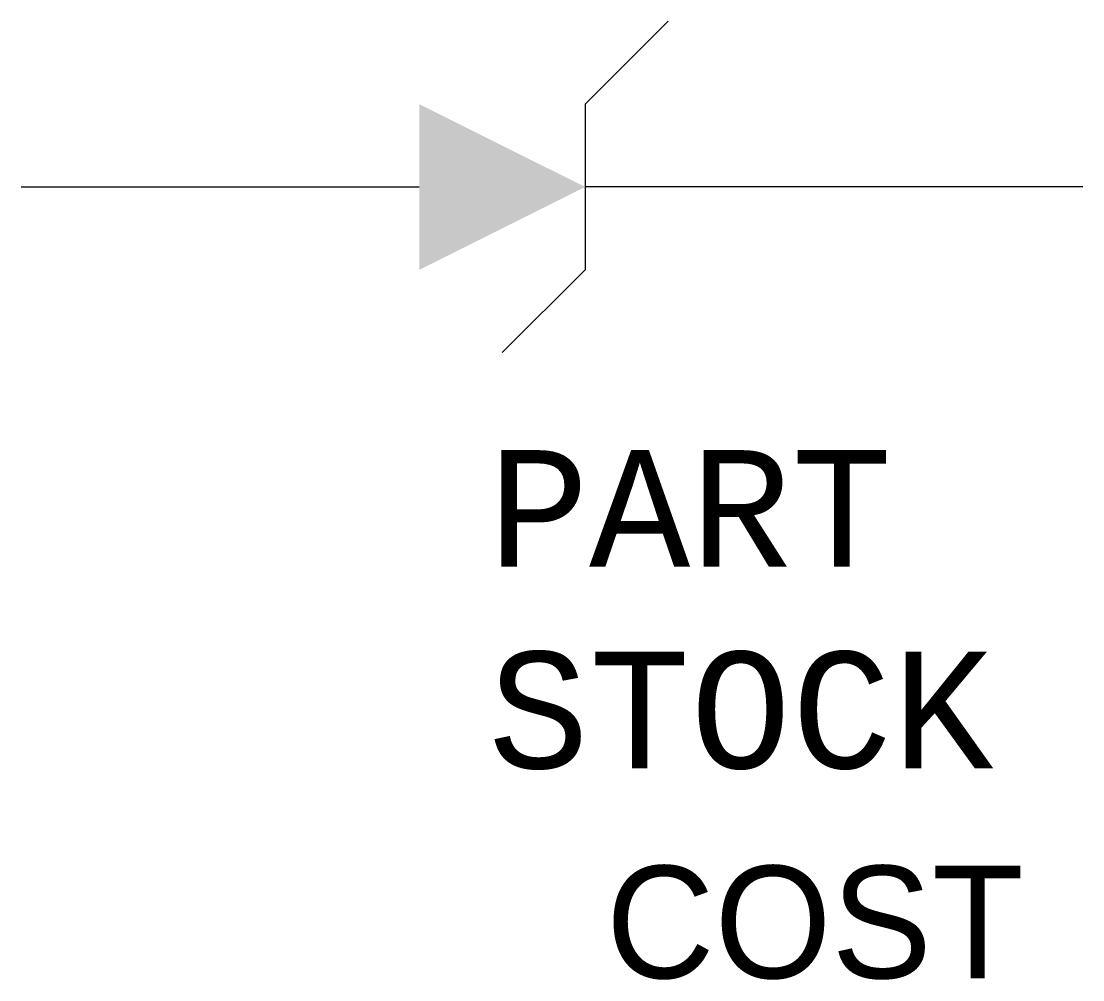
# Model space of a CAD drawing. Extents: x 0 to 1, y -0.75 to 0.16.
import ezdxf

# ---------------------------------------------------------------- set-up
doc = ezdxf.new("R2010")
doc.units = 0
doc.header["$MEASUREMENT"] = 0
doc.layers.get('0').update_dxf_attribs({"linetype": 'CONTINUOUS'})
doc.styles.add('MONOTXT', font='monotxt')
doc.styles.add('TXT', font='txt')

msp = doc.modelspace()

# ---------------------------------------------------------------- linework, layer by layer
at = {"color": 220}
for p, q in [((0.5312, 0.0781), (0.6094, 0.1562)), ((0.5312, 0.0781), (0.5312, -0.0781)), ((0.5312, -0.0781), (0.4531, -0.1562))]:
    msp.add_line(p, q, dxfattribs=at)
for p, q in [((0, 0), (0.375, 0)), ((1, 0), (0.5312, 0))]:
    msp.add_line(p, q)
msp.add_solid([(0.375, 0.0781), (0.375, -0.0781), (0.5312, 0)])

# ---------------------------------------------------------------- texts
for tag, p, s, height, style, flags in [('PART', (0.4398, -0.3581), 'XXXXX', 0.11, 'MONOTXT', 8), ('STOCK', (0.4398, -0.5481), 'XXXXXXX', 0.11, 'MONOTXT', 8), ('COST', (0.5508, -0.7459), 'XX.XX', 0.10595, 'TXT', 9)]:
    msp.add_attdef(tag, p, s, height=height, dxfattribs=dict(style=style, flags=flags))

doc.saveas('drawing.dxf')
